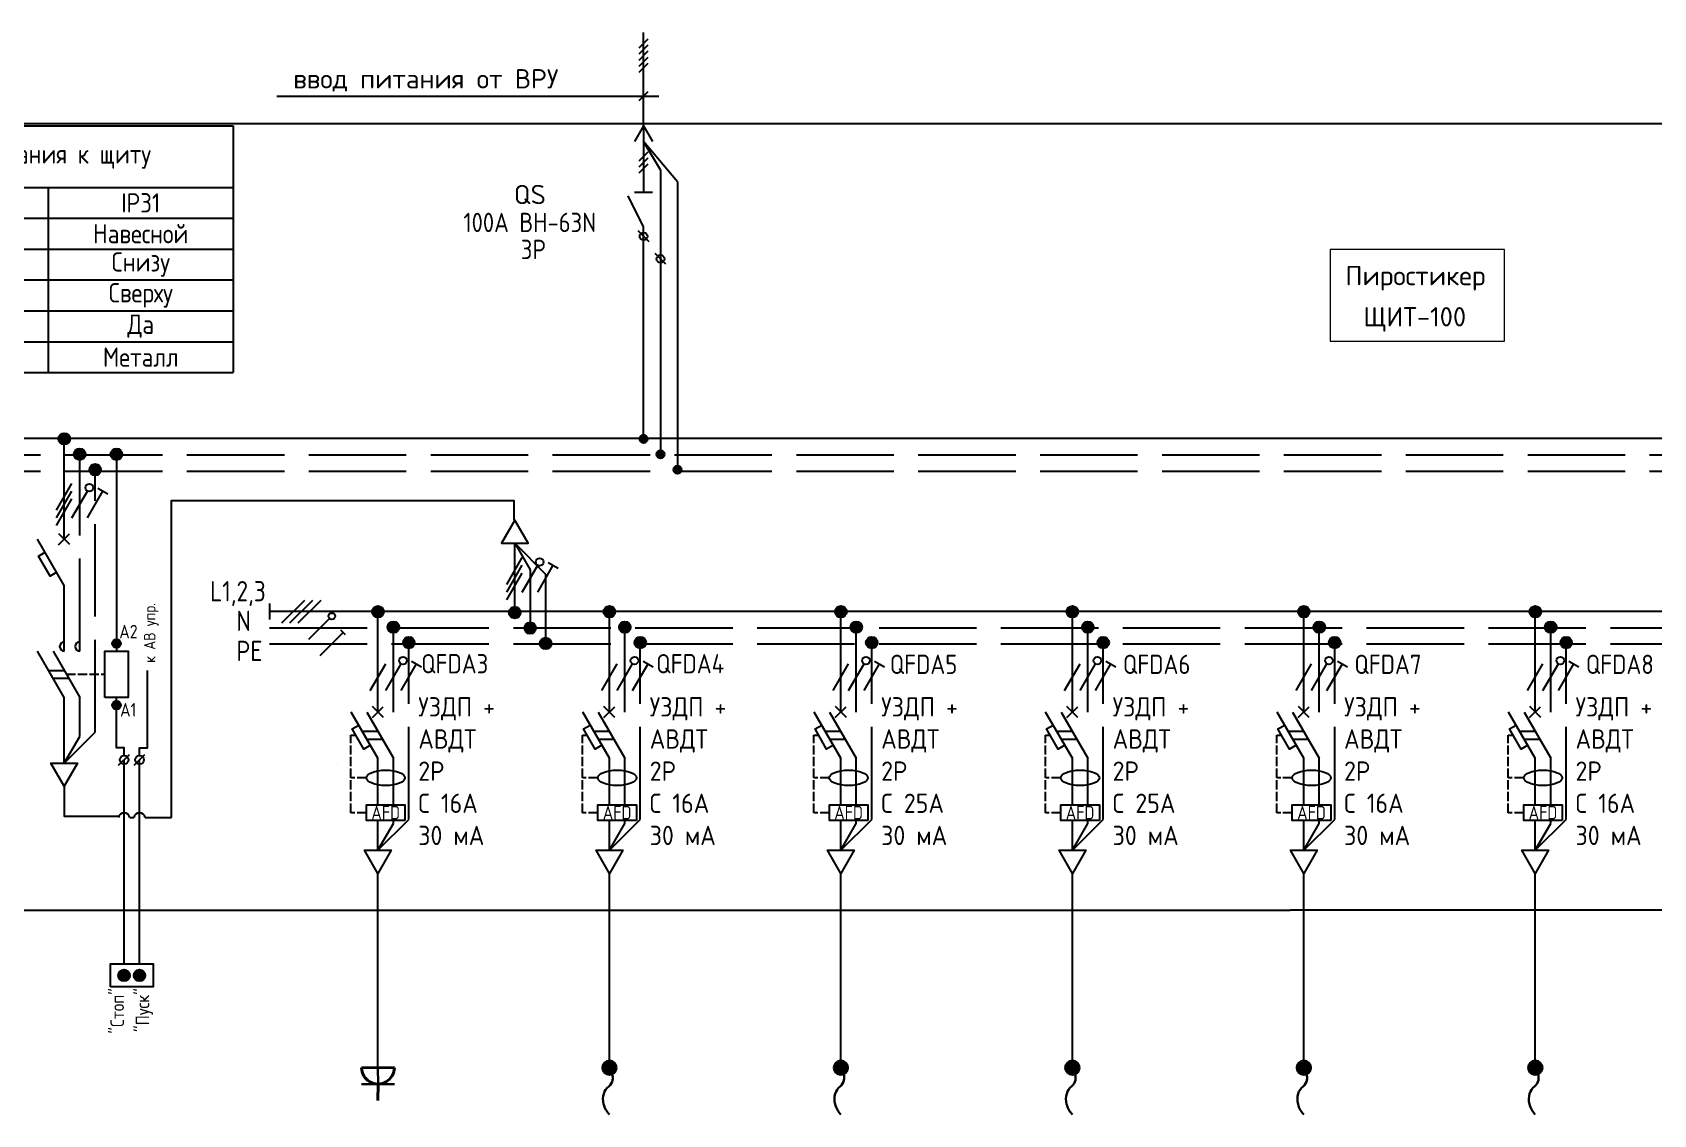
# Model space of a CAD drawing. Header units: millimetres. Extents: x -32 to 417638015, y -35 to 175284279.
# Drawn here: x 284415 to 305427, y 44942 to 58971 of the extents above; entities that cross this region are included whole.
import ezdxf
from ezdxf.enums import TextEntityAlignment as Align

# ---------------------------------------------------------------- set-up
doc = ezdxf.new("R2010")
doc.units = ezdxf.units.MM
doc.linetypes.add('ACAD_ISO02W100', pattern=[15, 12, -3])
doc.linetypes.add('DASHED2', pattern=[0.375, 0.25, -0.125])
for name, color, linetype in [('4_Однолинейная схема', 7, 'Continuous'), ('A-HATCH-WALL', 7, 'Continuous'), ('пояснения', 7, 'Continuous')]:
    doc.layers.add(name, color=color, linetype=linetype)
for name, color, linetype, lineweight in [('A-ANNO-NOTE', 7, 'Continuous', 5), ('ЭОМ_Кабельный вывод', 1, 'Continuous', 35), ('ЭОМ_Розетки быт', 5, 'Continuous', 30)]:
    doc.layers.add(name, color=color, linetype=linetype, lineweight=lineweight)
doc.styles.add('DS23_Isopeur', font='isocpeur.ttf')
doc.styles.add('gost 2.5', font='GOST_Common.ttf', dxfattribs={"width": 0.9, "height": 2.5})
doc.styles.add('GOST Common', font='GOST_Common.ttf', dxfattribs={"width": 0.9, "height": 350})
doc.styles.add('GOST Common ISO', font='GOST_Common.ttf', dxfattribs={"width": 0.9, "height": 2.5})
doc.styles.add('ISOCPEUR', font='isocpeur.ttf', dxfattribs={"width": 0.85, "height": 275})
doc.styles.add('ISOCPEUR_1', font='isocpeur.ttf', dxfattribs={"height": 2.5})

# ---------------------------------------------------------------- blocks, each defined once
blk = doc.blocks.new('TSL_SHM_УГО_Точка - TSL_SHM_УГО_Точка-779818-ЩТ-1_1 _Р_ _')
at = {"layer": 'A-ANNO-NOTE', "lineweight": 30}
h = blk.add_hatch(color=256, dxfattribs=at)
edge = h.paths.add_edge_path()
edge.add_arc((0, 0), 0.5, 0, 360)
blk.add_circle((0, 0), 0.5, dxfattribs=at)
blk = doc.blocks.new('IRGA_ФОГ - ФОГ-30-6069955-ЩТ-1_1 _Р_ _')
at = {"layer": 'A-ANNO-NOTE'}
for p, q in [((22.6, 11.87), (0, 11.87)), ((0, 11.87), (0, 0)), ((22.6, 0), (22.6, 11.87)), ((0, 0), (22.6, 0))]:
    blk.add_line(p, q, dxfattribs=at)
at = {"layer": 'A-ANNO-NOTE', "insert": (1.98, 9.74), "char_height": 2.5, "width": 18.34, "attachment_point": 1, "style": 'ISOCPEUR_1', "bg_fill": 3, "box_fill_scale": 1.25, "bg_fill_color": 256, "bg_fill_true_color": 13158600, "bg_fill_transparency": 0}
blk.add_mtext('Пиростикер', dxfattribs=at)
blk = doc.blocks.new('Конт разъемн')
at = {"color": 0}
blk.add_line((71, 71), (-71, -71), dxfattribs=at)
blk.add_circle((0, 0), 50, dxfattribs=at)
blk = doc.blocks.new('*T1204')
at = {"layer": 'пояснения', "color": 0, "linetype": 'ByBlock', "lineweight": -2, "transparency": 16777216}
for p, q in [((0, 0), (5400, 0)), ((0, 0), (0, -3200)), ((5400, 0), (5400, -3200)), ((0, -800), (5400, -800)), ((3000, -800), (3000, -3200)), ((0, -1200), (5400, -1200)), ((0, -1600), (5400, -1600)), ((0, -2000), (5400, -2000)), ((0, -2400), (5400, -2400)), ((0, -2800), (5400, -2800)), ((0, -3200), (5400, -3200))]:
    blk.add_line(p, q, dxfattribs=at)
at = {"layer": 'пояснения', "color": 0, "transparency": 16777216, "char_height": 250, "style": 'GOST Common ISO'}
for s, insert, width, attachment_point in [('Общие указания к щиту', (2700, -400), 5327.35, 5), ('Степень защиты', (100, -1000), 2800, 4), ('IP31', (4200, -1000), 2327.35, 5), ('Исполнение', (100, -1400), 2800, 4), ('Навесной', (4200, -1400), 2327.35, 5), ('Кабельный ввод', (100, -1800), 2800, 4), ('Снизу', (4200, -1800), 2327.35, 5), ('Кабельный вывод', (100, -2200), 2800, 4), ('Сверху', (4200, -2200), 2327.35, 5), ('Замок на дверь', (100, -2600), 2800, 4), ('Да', (4200, -2600), 2327.35, 5), ('Корпус', (100, -3000), 2800, 4), ('Металл', (4200, -3000), 2327.35, 5)]:
    blk.add_mtext(s, dxfattribs=dict(at, insert=insert, width=width, attachment_point=attachment_point))
blk = doc.blocks.new('*U1095')
at = {"lineweight": -2}
h = blk.add_hatch(color=256, dxfattribs=at)
h.dxf.hatch_style = 1
edge = h.paths.add_edge_path()
edge.add_arc((0, 0), 0.75, 0, 360)
h = blk.add_hatch(color=256, dxfattribs=at)
h.dxf.hatch_style = 1
edge = h.paths.add_edge_path()
edge.add_arc((6.76, -2), 0.75, 0, 360)
at = {"layer": 'A-HATCH-WALL', "lineweight": -2}
h = blk.add_hatch(color=256, dxfattribs=at)
h.dxf.hatch_style = 1
edge = h.paths.add_edge_path()
edge.add_arc((2, -2), 0.75, 0, 360)
h = blk.add_hatch(color=256, dxfattribs=at)
h.dxf.hatch_style = 1
edge = h.paths.add_edge_path()
edge.add_arc((4, -4), 0.75, 0, 360)
at = {"layer": 'A-HATCH-WALL'}
h = blk.add_hatch(color=0, dxfattribs=at)
h.dxf.hatch_style = 1
edge = h.paths.add_edge_path()
edge.add_arc((6.77, -26.52), 0.562, 0, 360)
h = blk.add_hatch(color=0, dxfattribs=at)
h.dxf.hatch_style = 1
edge = h.paths.add_edge_path()
edge.add_arc((6.77, -34.52), 0.562, 0, 360)
at = {"lineweight": -2}
for points in [[(0, -13), (0, 0)], [(-0.73, -13.73), (0.69, -12.31)], [(0.71, -13.71), (-0.71, -12.29)], [(0, -27.52), (0, -19), (-3.46, -13)], [(-0.98, -17.3), (-1.85, -17.8), (-3.35, -15.2), (-2.48, -14.7)], [(0, -42.04), (0, -33.52), (-3.46, -27.52)], [(-1.46, -27.52), (2, -33.52)], [(-2.02, -30.02), (-0.02, -30.02)], [(-1.44, -31.02), (0.56, -31.02)], [(7.04, -42.32), (8.46, -40.91)], [(9.04, -42.32), (10.46, -40.91)], [(35.42, -42.1), (35.42, -42.1)]]:
    blk.add_lwpolyline(points, dxfattribs=at)
at = {"linetype": 'ACAD_ISO02W100', "lineweight": -2}
for points in [[(2, -27.52), (2, -2)], [(0, -42.04), (4, -38.04), (4, -4)], [(0, -42.04), (2, -38.57), (2, -33.52)]]:
    blk.add_lwpolyline(points, dxfattribs=at)
for points in [[(6.76, -2), (6.77, -27.52)], [(9.77, -41.04), (9.77, -40.04), (10.77, -40.04), (10.77, -30.04)], [(7.77, -41.04), (7.77, -40.04), (6.77, -40.04), (6.77, -33.52)]]:
    blk.add_lwpolyline(points)
at = {"color": 1, "lineweight": -2}
for points in [[(-1, -9.23), (1, -5.77)], [(-1, -10.23), (1, -6.77)], [(-1, -11.23), (1, -7.77)], [(1, -10.23), (3, -6.77)], [(3, -10.23), (5, -6.77)], [(4.35, -6.39), (5.65, -7.14)]]:
    blk.add_lwpolyline(points, dxfattribs=at)
at = {"lineweight": -2}
for points in [[(5.27, -33.52), (5.27, -27.52), (8.27, -27.52), (8.27, -33.52)], [(0, -45.04), (-1.73, -42.04), (1.73, -42.04)]]:
    blk.add_lwpolyline(points, close=True, dxfattribs=at)
at = {"color": 1, "linetype": 'ACAD_ISO02W100', "lineweight": -2, "ltscale": 0.1}
blk.add_lwpolyline([(0.27, -30.52), (5.27, -30.52)], dxfattribs=at)
at = {"lineweight": -2}
for centre, radius in [((0, 0), 0.75), ((2, -2), 0.75), ((6.76, -2), 0.75), ((4, -4), 0.75), ((6.77, -26.52), 0.562), ((6.77, -34.52), 0.562), ((7.77, -41.6), 0.562), ((9.77, -41.6), 0.562)]:
    blk.add_circle(centre, radius, dxfattribs=at)
at = {"color": 1, "lineweight": -2}
blk.add_circle((3.25, -6.33), 0.5, dxfattribs=at)
for centre in [(0, -26.92), (2, -26.92)]:
    blk.add_arc(centre, 0.6, 90, 270)
at = {"insert": (11.27, -29.04), "char_height": 1.5, "width": 25.75, "attachment_point": 4, "rotation": 90, "style": 'GOST Common ISO'}
blk.add_mtext('к АВ упр.', dxfattribs=at)
at = {"char_height": 1.75, "width": 5.4908, "attachment_point": 5, "style": 'GOST Common ISO'}
for s, insert in [('А2', (8.32, -24.99)), ('А1', (8.29, -35.13))]:
    blk.add_mtext(s, dxfattribs=dict(at, insert=insert))
at = {"style": 'GOST Common ISO'}
blk.add_attdef('КЛЕММА_1', text='', height=1.75, dxfattribs=at).set_placement((7.21, -42.16), align=Align.TOP_RIGHT)
blk.add_attdef('УПРАВЛЕНИЕ', text='', height=1.75, rotation=90, dxfattribs=at).set_placement((8.76, -43.61), align=Align.MIDDLE_RIGHT)
blk.add_attdef('КЛЕММА_2', text='', height=1.75, dxfattribs=at).set_placement((10.33, -42.16), align=Align.TOP_LEFT)
blk = doc.blocks.new('*U1096')
at = {"lineweight": -2}
h = blk.add_hatch(color=256, dxfattribs=at)
h.dxf.hatch_style = 1
edge = h.paths.add_edge_path()
edge.add_arc((0, 24.52), 0.75, 0, 360)
h = blk.add_hatch(color=256, dxfattribs=at)
h.dxf.hatch_style = 1
edge = h.paths.add_edge_path()
edge.add_arc((2, 22.52), 0.75, 0, 360)
h = blk.add_hatch(color=256, dxfattribs=at)
h.dxf.hatch_style = 1
edge = h.paths.add_edge_path()
edge.add_arc((4, 20.52), 0.75, 0, 360)
blk.add_lwpolyline([(0, 36.52), (-1.73, 33.52), (1.73, 33.52)], close=True, dxfattribs=at)
at = {"color": 1, "lineweight": -2}
for points in [[(-1.03, 28.18), (0.97, 31.65)], [(-1.03, 27.18), (0.97, 30.65)], [(-1.03, 26.18), (0.97, 29.65)], [(0.97, 27.18), (2.97, 30.65)], [(2.97, 27.18), (4.97, 30.65)], [(4.32, 31.02), (5.62, 30.27)]]:
    blk.add_lwpolyline(points, dxfattribs=at)
at = {"lineweight": -2}
blk.add_lwpolyline([(0, 24.52), (0, 33.52)], dxfattribs=at)
at = {"linetype": 'ACAD_ISO02W100', "lineweight": -2}
for points in [[(0, 33.52), (2, 30.05), (2, 22.52)], [(0, 33.52), (4, 29.52), (4, 20.52)]]:
    blk.add_lwpolyline(points, dxfattribs=at)
at = {"color": 1, "lineweight": -2}
blk.add_circle((3.22, 31.08), 0.5, dxfattribs=at)
at = {"lineweight": -2}
for centre in [(0, 24.52), (2, 22.52), (4, 20.52)]:
    blk.add_circle(centre, 0.75, dxfattribs=at)
blk = doc.blocks.new('*U521')
at = {"layer": '4_Однолинейная схема'}
blk.add_line((103000, 0), (0, 0), dxfattribs=at)
at = {"layer": '4_Однолинейная схема', "linetype": 'ACAD_ISO02W100', "ltscale": 100}
for p, q in [((0, -200), (103000, -200)), ((0, -400), (103000, -400))]:
    blk.add_line(p, q, dxfattribs=at)
blk = doc.blocks.new('*U1064')
at = {"lineweight": -2}
h = blk.add_hatch(color=256, dxfattribs=at)
h.dxf.hatch_style = 1
edge = h.paths.add_edge_path()
edge.add_arc((0, 0), 0.75, 0, 360)
at = {"layer": 'A-HATCH-WALL', "lineweight": -2}
h = blk.add_hatch(color=256, dxfattribs=at)
h.dxf.hatch_style = 1
edge = h.paths.add_edge_path()
edge.add_arc((2, -2), 0.75, 0, 360)
h = blk.add_hatch(color=256, dxfattribs=at)
h.dxf.hatch_style = 1
edge = h.paths.add_edge_path()
edge.add_arc((4, -4), 0.75, 0, 360)
at = {"lineweight": -2}
for points in [[(0, -13), (0, 0)], [(-0.73, -13.73), (0.69, -12.31)], [(0.71, -13.71), (-0.71, -12.29)], [(0, -25.05), (0, -19), (-3.46, -13)], [(-0.98, -17.3), (-1.85, -17.8), (-3.35, -15.2), (-2.48, -14.7)], [(-1.46, -13), (2, -19)], [(-2.02, -15.5), (-0.02, -15.5)], [(-1.44, -16.5), (0.56, -16.5)], [(0, -30.92), (0, -27.05)]]:
    blk.add_lwpolyline(points, dxfattribs=at)
at = {"linetype": 'ACAD_ISO02W100', "lineweight": -2}
for points in [[(2, -13), (2, -2)], [(4, -26.92), (4, -4)], [(2, -25.05), (2, -19)], [(0, -30.92), (4, -26.92)], [(0, -30.92), (2, -27.46), (2, -26.97)]]:
    blk.add_lwpolyline(points, dxfattribs=at)
at = {"color": 1, "lineweight": -2}
for points in [[(-1, -10.23), (1, -6.77)], [(1, -10.23), (3, -6.77)], [(3, -10.23), (5, -6.77)], [(4.35, -6.39), (5.65, -7.14)]]:
    blk.add_lwpolyline(points, dxfattribs=at)
at = {"color": 1, "linetype": 'ACAD_ISO02W100', "lineweight": -2, "ltscale": 0.1}
for points in [[(-3.5, -21.53), (-3.5, -21.53), (-3.5, -16), (-2.89, -16)], [(-1.5, -21.53), (-3.5, -21.53)], [(-1.5, -26.05), (-3.5, -26.05), (-3.5, -21.53)]]:
    blk.add_lwpolyline(points, dxfattribs=at)
at = {"lineweight": -2}
blk.add_lwpolyline([(0, -33.92), (-1.73, -30.92), (1.73, -30.92)], close=True, dxfattribs=at)
for centre in [(0, 0), (2, -2), (4, -4)]:
    blk.add_circle(centre, 0.75, dxfattribs=at)
at = {"color": 1, "lineweight": -2}
blk.add_circle((3.25, -6.33), 0.5, dxfattribs=at)
at = {"lineweight": -2}
blk.add_ellipse((1, -21.53), major_axis=(2.5, 0), ratio=0.4, dxfattribs=at)
at = {"style": 'GOST Common ISO', "width": 0.9}
blk.add_attdef('ФАЗА', text='', height=2.5, dxfattribs=at).set_placement((0, 2), align=Align.CENTER)
at = {"lineweight": -2}
blk.add_wipeout([(-1.49, -25.05), (3.5, -25.05), (3.5, -27.05), (-1.49, -27.05)], dxfattribs=at)
blk.add_lwpolyline([(3.5, -27.05), (-1.49, -27.05), (-1.49, -25.05), (3.5, -25.05)], close=True, dxfattribs=at)
at = {"lineweight": -2, "insert": (1, -26.05), "char_height": 1.75, "attachment_point": 5, "style": 'GOST Common ISO'}
blk.add_mtext_dynamic_manual_height_columns('AFD', width=4.9912, gutter_width=12.5, heights=[0], dxfattribs=at)
blk = doc.blocks.new('*U1065')
at = {"lineweight": -2}
h = blk.add_hatch(color=256, dxfattribs=at)
h.dxf.hatch_style = 1
edge = h.paths.add_edge_path()
edge.add_arc((0, 0), 0.75, 0, 360)
at = {"layer": 'A-HATCH-WALL', "lineweight": -2}
h = blk.add_hatch(color=256, dxfattribs=at)
h.dxf.hatch_style = 1
edge = h.paths.add_edge_path()
edge.add_arc((2, -2), 0.75, 0, 360)
h = blk.add_hatch(color=256, dxfattribs=at)
h.dxf.hatch_style = 1
edge = h.paths.add_edge_path()
edge.add_arc((4, -4), 0.75, 0, 360)
at = {"lineweight": -2}
for points in [[(0, -13), (0, 0)], [(-0.73, -13.73), (0.69, -12.31)], [(0.71, -13.71), (-0.71, -12.29)], [(0, -25.05), (0, -19), (-3.46, -13)], [(-0.98, -17.3), (-1.85, -17.8), (-3.35, -15.2), (-2.48, -14.7)], [(-1.46, -13), (2, -19)], [(-2.02, -15.5), (-0.02, -15.5)], [(-1.44, -16.5), (0.56, -16.5)], [(0, -30.92), (0, -27.05)]]:
    blk.add_lwpolyline(points, dxfattribs=at)
at = {"linetype": 'ACAD_ISO02W100', "lineweight": -2}
for points in [[(2, -13), (2, -2)], [(4, -26.92), (4, -4)], [(2, -25.05), (2, -19)], [(0, -30.92), (4, -26.92)], [(0, -30.92), (2, -27.46), (2, -26.97)]]:
    blk.add_lwpolyline(points, dxfattribs=at)
at = {"color": 1, "lineweight": -2}
for points in [[(-1, -10.23), (1, -6.77)], [(1, -10.23), (3, -6.77)], [(3, -10.23), (5, -6.77)], [(4.35, -6.39), (5.65, -7.14)]]:
    blk.add_lwpolyline(points, dxfattribs=at)
at = {"color": 1, "linetype": 'ACAD_ISO02W100', "lineweight": -2, "ltscale": 0.1}
for points in [[(-3.5, -21.53), (-3.5, -21.53), (-3.5, -16), (-2.89, -16)], [(-1.5, -21.53), (-3.5, -21.53)], [(-1.5, -26.05), (-3.5, -26.05), (-3.5, -21.53)]]:
    blk.add_lwpolyline(points, dxfattribs=at)
at = {"lineweight": -2}
blk.add_lwpolyline([(0, -33.92), (-1.73, -30.92), (1.73, -30.92)], close=True, dxfattribs=at)
for centre in [(0, 0), (2, -2), (4, -4)]:
    blk.add_circle(centre, 0.75, dxfattribs=at)
at = {"color": 1, "lineweight": -2}
blk.add_circle((3.25, -6.33), 0.5, dxfattribs=at)
at = {"lineweight": -2}
blk.add_ellipse((1, -21.53), major_axis=(2.5, 0), ratio=0.4, dxfattribs=at)
at = {"style": 'GOST Common ISO', "width": 0.9}
blk.add_attdef('ФАЗА', text='', height=2.5, dxfattribs=at).set_placement((0, 2), align=Align.CENTER)
at = {"lineweight": -2}
blk.add_wipeout([(-1.49, -25.05), (3.5, -25.05), (3.5, -27.05), (-1.49, -27.05)], dxfattribs=at)
blk.add_lwpolyline([(3.5, -27.05), (-1.49, -27.05), (-1.49, -25.05), (3.5, -25.05)], close=True, dxfattribs=at)
at = {"lineweight": -2, "insert": (1, -26.05), "char_height": 1.75, "attachment_point": 5, "style": 'GOST Common ISO'}
blk.add_mtext_dynamic_manual_height_columns('AFD', width=4.9912, gutter_width=12.5, heights=[0], dxfattribs=at)
blk = doc.blocks.new('*U1066')
at = {"lineweight": -2}
h = blk.add_hatch(color=256, dxfattribs=at)
h.dxf.hatch_style = 1
edge = h.paths.add_edge_path()
edge.add_arc((0, 0), 0.75, 0, 360)
at = {"layer": 'A-HATCH-WALL', "lineweight": -2}
h = blk.add_hatch(color=256, dxfattribs=at)
h.dxf.hatch_style = 1
edge = h.paths.add_edge_path()
edge.add_arc((2, -2), 0.75, 0, 360)
h = blk.add_hatch(color=256, dxfattribs=at)
h.dxf.hatch_style = 1
edge = h.paths.add_edge_path()
edge.add_arc((4, -4), 0.75, 0, 360)
at = {"lineweight": -2}
for points in [[(0, -13), (0, 0)], [(-0.73, -13.73), (0.69, -12.31)], [(0.71, -13.71), (-0.71, -12.29)], [(0, -25.05), (0, -19), (-3.46, -13)], [(-0.98, -17.3), (-1.85, -17.8), (-3.35, -15.2), (-2.48, -14.7)], [(-1.46, -13), (2, -19)], [(-2.02, -15.5), (-0.02, -15.5)], [(-1.44, -16.5), (0.56, -16.5)], [(0, -30.92), (0, -27.05)]]:
    blk.add_lwpolyline(points, dxfattribs=at)
at = {"linetype": 'ACAD_ISO02W100', "lineweight": -2}
for points in [[(2, -13), (2, -2)], [(4, -26.92), (4, -4)], [(2, -25.05), (2, -19)], [(0, -30.92), (4, -26.92)], [(0, -30.92), (2, -27.46), (2, -26.97)]]:
    blk.add_lwpolyline(points, dxfattribs=at)
at = {"color": 1, "lineweight": -2}
for points in [[(-1, -10.23), (1, -6.77)], [(1, -10.23), (3, -6.77)], [(3, -10.23), (5, -6.77)], [(4.35, -6.39), (5.65, -7.14)]]:
    blk.add_lwpolyline(points, dxfattribs=at)
at = {"color": 1, "linetype": 'ACAD_ISO02W100', "lineweight": -2, "ltscale": 0.1}
for points in [[(-3.5, -21.53), (-3.5, -21.53), (-3.5, -16), (-2.89, -16)], [(-1.5, -21.53), (-3.5, -21.53)], [(-1.5, -26.05), (-3.5, -26.05), (-3.5, -21.53)]]:
    blk.add_lwpolyline(points, dxfattribs=at)
at = {"lineweight": -2}
blk.add_lwpolyline([(0, -33.92), (-1.73, -30.92), (1.73, -30.92)], close=True, dxfattribs=at)
for centre in [(0, 0), (2, -2), (4, -4)]:
    blk.add_circle(centre, 0.75, dxfattribs=at)
at = {"color": 1, "lineweight": -2}
blk.add_circle((3.25, -6.33), 0.5, dxfattribs=at)
at = {"lineweight": -2}
blk.add_ellipse((1, -21.53), major_axis=(2.5, 0), ratio=0.4, dxfattribs=at)
at = {"style": 'GOST Common ISO', "width": 0.9}
blk.add_attdef('ФАЗА', text='', height=2.5, dxfattribs=at).set_placement((0, 2), align=Align.CENTER)
at = {"lineweight": -2}
blk.add_wipeout([(-1.49, -25.05), (3.5, -25.05), (3.5, -27.05), (-1.49, -27.05)], dxfattribs=at)
blk.add_lwpolyline([(3.5, -27.05), (-1.49, -27.05), (-1.49, -25.05), (3.5, -25.05)], close=True, dxfattribs=at)
at = {"lineweight": -2, "insert": (1, -26.05), "char_height": 1.75, "attachment_point": 5, "style": 'GOST Common ISO'}
blk.add_mtext_dynamic_manual_height_columns('AFD', width=4.9912, gutter_width=12.5, heights=[0], dxfattribs=at)
blk = doc.blocks.new('*U1067')
at = {"lineweight": -2}
h = blk.add_hatch(color=256, dxfattribs=at)
h.dxf.hatch_style = 1
edge = h.paths.add_edge_path()
edge.add_arc((0, 0), 0.75, 0, 360)
at = {"layer": 'A-HATCH-WALL', "lineweight": -2}
h = blk.add_hatch(color=256, dxfattribs=at)
h.dxf.hatch_style = 1
edge = h.paths.add_edge_path()
edge.add_arc((2, -2), 0.75, 0, 360)
h = blk.add_hatch(color=256, dxfattribs=at)
h.dxf.hatch_style = 1
edge = h.paths.add_edge_path()
edge.add_arc((4, -4), 0.75, 0, 360)
at = {"lineweight": -2}
for points in [[(0, -13), (0, 0)], [(-0.73, -13.73), (0.69, -12.31)], [(0.71, -13.71), (-0.71, -12.29)], [(0, -25.05), (0, -19), (-3.46, -13)], [(-0.98, -17.3), (-1.85, -17.8), (-3.35, -15.2), (-2.48, -14.7)], [(-1.46, -13), (2, -19)], [(-2.02, -15.5), (-0.02, -15.5)], [(-1.44, -16.5), (0.56, -16.5)], [(0, -30.92), (0, -27.05)]]:
    blk.add_lwpolyline(points, dxfattribs=at)
at = {"linetype": 'ACAD_ISO02W100', "lineweight": -2}
for points in [[(2, -13), (2, -2)], [(4, -26.92), (4, -4)], [(2, -25.05), (2, -19)], [(0, -30.92), (4, -26.92)], [(0, -30.92), (2, -27.46), (2, -26.97)]]:
    blk.add_lwpolyline(points, dxfattribs=at)
at = {"color": 1, "lineweight": -2}
for points in [[(-1, -10.23), (1, -6.77)], [(1, -10.23), (3, -6.77)], [(3, -10.23), (5, -6.77)], [(4.35, -6.39), (5.65, -7.14)]]:
    blk.add_lwpolyline(points, dxfattribs=at)
at = {"color": 1, "linetype": 'ACAD_ISO02W100', "lineweight": -2, "ltscale": 0.1}
for points in [[(-3.5, -21.53), (-3.5, -21.53), (-3.5, -16), (-2.89, -16)], [(-1.5, -21.53), (-3.5, -21.53)], [(-1.5, -26.05), (-3.5, -26.05), (-3.5, -21.53)]]:
    blk.add_lwpolyline(points, dxfattribs=at)
at = {"lineweight": -2}
blk.add_lwpolyline([(0, -33.92), (-1.73, -30.92), (1.73, -30.92)], close=True, dxfattribs=at)
for centre in [(0, 0), (2, -2), (4, -4)]:
    blk.add_circle(centre, 0.75, dxfattribs=at)
at = {"color": 1, "lineweight": -2}
blk.add_circle((3.25, -6.33), 0.5, dxfattribs=at)
at = {"lineweight": -2}
blk.add_ellipse((1, -21.53), major_axis=(2.5, 0), ratio=0.4, dxfattribs=at)
at = {"style": 'GOST Common ISO', "width": 0.9}
blk.add_attdef('ФАЗА', text='', height=2.5, dxfattribs=at).set_placement((0, 2), align=Align.CENTER)
at = {"lineweight": -2}
blk.add_wipeout([(-1.49, -25.05), (3.5, -25.05), (3.5, -27.05), (-1.49, -27.05)], dxfattribs=at)
blk.add_lwpolyline([(3.5, -27.05), (-1.49, -27.05), (-1.49, -25.05), (3.5, -25.05)], close=True, dxfattribs=at)
at = {"lineweight": -2, "insert": (1, -26.05), "char_height": 1.75, "attachment_point": 5, "style": 'GOST Common ISO'}
blk.add_mtext_dynamic_manual_height_columns('AFD', width=4.9912, gutter_width=12.5, heights=[0], dxfattribs=at)
blk = doc.blocks.new('*U1088')
at = {"lineweight": -2}
h = blk.add_hatch(color=256, dxfattribs=at)
h.dxf.hatch_style = 1
edge = h.paths.add_edge_path()
edge.add_arc((0, 0), 0.75, 0, 360)
at = {"layer": 'A-HATCH-WALL', "lineweight": -2}
h = blk.add_hatch(color=256, dxfattribs=at)
h.dxf.hatch_style = 1
edge = h.paths.add_edge_path()
edge.add_arc((2, -2), 0.75, 0, 360)
h = blk.add_hatch(color=256, dxfattribs=at)
h.dxf.hatch_style = 1
edge = h.paths.add_edge_path()
edge.add_arc((4, -4), 0.75, 0, 360)
at = {"lineweight": -2}
for points in [[(0, -13), (0, 0)], [(-0.73, -13.73), (0.69, -12.31)], [(0.71, -13.71), (-0.71, -12.29)], [(0, -25.05), (0, -19), (-3.46, -13)], [(-0.98, -17.3), (-1.85, -17.8), (-3.35, -15.2), (-2.48, -14.7)], [(-1.46, -13), (2, -19)], [(-2.02, -15.5), (-0.02, -15.5)], [(-1.44, -16.5), (0.56, -16.5)], [(0, -30.92), (0, -27.05)]]:
    blk.add_lwpolyline(points, dxfattribs=at)
at = {"linetype": 'ACAD_ISO02W100', "lineweight": -2}
for points in [[(2, -13), (2, -2)], [(4, -26.92), (4, -4)], [(2, -25.05), (2, -19)], [(0, -30.92), (4, -26.92)], [(0, -30.92), (2, -27.46), (2, -26.97)]]:
    blk.add_lwpolyline(points, dxfattribs=at)
at = {"color": 1, "lineweight": -2}
for points in [[(-1, -10.23), (1, -6.77)], [(1, -10.23), (3, -6.77)], [(3, -10.23), (5, -6.77)], [(4.35, -6.39), (5.65, -7.14)]]:
    blk.add_lwpolyline(points, dxfattribs=at)
at = {"color": 1, "linetype": 'ACAD_ISO02W100', "lineweight": -2, "ltscale": 0.1}
for points in [[(-3.5, -21.53), (-3.5, -21.53), (-3.5, -16), (-2.89, -16)], [(-1.5, -21.53), (-3.5, -21.53)], [(-1.5, -26.05), (-3.5, -26.05), (-3.5, -21.53)]]:
    blk.add_lwpolyline(points, dxfattribs=at)
at = {"lineweight": -2}
blk.add_lwpolyline([(0, -33.92), (-1.73, -30.92), (1.73, -30.92)], close=True, dxfattribs=at)
for centre in [(0, 0), (2, -2), (4, -4)]:
    blk.add_circle(centre, 0.75, dxfattribs=at)
at = {"color": 1, "lineweight": -2}
blk.add_circle((3.25, -6.33), 0.5, dxfattribs=at)
at = {"lineweight": -2}
blk.add_ellipse((1, -21.53), major_axis=(2.5, 0), ratio=0.4, dxfattribs=at)
at = {"style": 'GOST Common ISO', "width": 0.9}
blk.add_attdef('ФАЗА', text='', height=2.5, dxfattribs=at).set_placement((0, 2), align=Align.CENTER)
at = {"lineweight": -2}
blk.add_wipeout([(-1.49, -25.05), (3.5, -25.05), (3.5, -27.05), (-1.49, -27.05)], dxfattribs=at)
blk.add_lwpolyline([(3.5, -27.05), (-1.49, -27.05), (-1.49, -25.05), (3.5, -25.05)], close=True, dxfattribs=at)
at = {"lineweight": -2, "insert": (1, -26.05), "char_height": 1.75, "attachment_point": 5, "style": 'GOST Common ISO'}
blk.add_mtext_dynamic_manual_height_columns('AFD', width=4.9912, gutter_width=12.5, heights=[0], dxfattribs=at)
blk = doc.blocks.new('*U1089')
at = {"lineweight": -2}
h = blk.add_hatch(color=256, dxfattribs=at)
h.dxf.hatch_style = 1
edge = h.paths.add_edge_path()
edge.add_arc((0, 0), 0.75, 0, 360)
at = {"layer": 'A-HATCH-WALL', "lineweight": -2}
h = blk.add_hatch(color=256, dxfattribs=at)
h.dxf.hatch_style = 1
edge = h.paths.add_edge_path()
edge.add_arc((2, -2), 0.75, 0, 360)
h = blk.add_hatch(color=256, dxfattribs=at)
h.dxf.hatch_style = 1
edge = h.paths.add_edge_path()
edge.add_arc((4, -4), 0.75, 0, 360)
at = {"lineweight": -2}
for points in [[(0, -13), (0, 0)], [(-0.73, -13.73), (0.69, -12.31)], [(0.71, -13.71), (-0.71, -12.29)], [(0, -25.05), (0, -19), (-3.46, -13)], [(-0.98, -17.3), (-1.85, -17.8), (-3.35, -15.2), (-2.48, -14.7)], [(-1.46, -13), (2, -19)], [(-2.02, -15.5), (-0.02, -15.5)], [(-1.44, -16.5), (0.56, -16.5)], [(0, -30.92), (0, -27.05)]]:
    blk.add_lwpolyline(points, dxfattribs=at)
at = {"linetype": 'ACAD_ISO02W100', "lineweight": -2}
for points in [[(2, -13), (2, -2)], [(4, -26.92), (4, -4)], [(2, -25.05), (2, -19)], [(0, -30.92), (4, -26.92)], [(0, -30.92), (2, -27.46), (2, -26.97)]]:
    blk.add_lwpolyline(points, dxfattribs=at)
at = {"color": 1, "lineweight": -2}
for points in [[(-1, -10.23), (1, -6.77)], [(1, -10.23), (3, -6.77)], [(3, -10.23), (5, -6.77)], [(4.35, -6.39), (5.65, -7.14)]]:
    blk.add_lwpolyline(points, dxfattribs=at)
at = {"color": 1, "linetype": 'ACAD_ISO02W100', "lineweight": -2, "ltscale": 0.1}
for points in [[(-3.5, -21.53), (-3.5, -21.53), (-3.5, -16), (-2.89, -16)], [(-1.5, -21.53), (-3.5, -21.53)], [(-1.5, -26.05), (-3.5, -26.05), (-3.5, -21.53)]]:
    blk.add_lwpolyline(points, dxfattribs=at)
at = {"lineweight": -2}
blk.add_lwpolyline([(0, -33.92), (-1.73, -30.92), (1.73, -30.92)], close=True, dxfattribs=at)
for centre in [(0, 0), (2, -2), (4, -4)]:
    blk.add_circle(centre, 0.75, dxfattribs=at)
at = {"color": 1, "lineweight": -2}
blk.add_circle((3.25, -6.33), 0.5, dxfattribs=at)
at = {"lineweight": -2}
blk.add_ellipse((1, -21.53), major_axis=(2.5, 0), ratio=0.4, dxfattribs=at)
at = {"style": 'GOST Common ISO', "width": 0.9}
blk.add_attdef('ФАЗА', text='', height=2.5, dxfattribs=at).set_placement((0, 2), align=Align.CENTER)
at = {"lineweight": -2}
blk.add_wipeout([(-1.49, -25.05), (3.5, -25.05), (3.5, -27.05), (-1.49, -27.05)], dxfattribs=at)
blk.add_lwpolyline([(3.5, -27.05), (-1.49, -27.05), (-1.49, -25.05), (3.5, -25.05)], close=True, dxfattribs=at)
at = {"lineweight": -2, "insert": (1, -26.05), "char_height": 1.75, "attachment_point": 5, "style": 'GOST Common ISO'}
blk.add_mtext_dynamic_manual_height_columns('AFD', width=4.9912, gutter_width=12.5, heights=[0], dxfattribs=at)
blk = doc.blocks.new('*U522')
at = {"layer": '4_Однолинейная схема'}
for p, q in [((0, 100), (0, -100)), ((34000, 0), (0, 0))]:
    blk.add_line(p, q, dxfattribs=at)
at = {"layer": '4_Однолинейная схема', "color": 1}
for p, q in [((151, -141), (434, 141)), ((251, -141), (534, 141)), ((351, -141), (634, 141)), ((484, -341), (738, -87)), ((623, -541), (906, -259))]:
    blk.add_line(p, q, dxfattribs=at)
at = {"layer": '4_Однолинейная схема', "linetype": 'ACAD_ISO02W100', "ltscale": 100}
for p, q in [((0, -200), (34000, -200)), ((0, -400), (34000, -400))]:
    blk.add_line(p, q, dxfattribs=at)
at = {"layer": '4_Однолинейная схема', "color": 1}
blk.add_lwpolyline([(934, -286), (878, -231)], dxfattribs=at)
blk.add_circle((767, -59), 40.4, dxfattribs=at)
at = {"layer": '4_Однолинейная схема', "style": 'gost 2.5', "width": 0.875}
for s, p in [('L1,2,3', (-733, 125)), ('N', (-409, -241)), ('PE', (-409, -611))]:
    blk.add_text(s, height=250, dxfattribs=at).set_placement(p)
blk = doc.blocks.new('*U74')
at = {"color": 0, "lineweight": 40}
for p, q in [((18, 249), (-18, -249)), ((249, -18), (499, -37))]:
    blk.add_line(p, q, dxfattribs=at)
at = {"color": 0}
for p, q in [((0, 0), (249, -18)), ((268, 231), (231, -268))]:
    blk.add_line(p, q, dxfattribs=at)
at = {"color": 0, "lineweight": 40}
blk.add_arc((0, 0), 250, 265.799, 85.799, dxfattribs=at)
at = {"color": 7, "style": 'GOST Common', "width": 0.9}
for tag, p in [('КОЛВО', (36, 425)), ('ВЫСОТА', (294, -391))]:
    blk.add_attdef(tag, p, '', height=350, dxfattribs=at)
at = {"color": 7, "linetype": 'ByBlock', "style": 'GOST Common', "width": 0.9}
blk.add_attdef('ГРУППА', text='', height=350, dxfattribs=at).set_placement((-568, 0), align=Align.RIGHT)
blk = doc.blocks.new('*U1059')
at = {"linetype": 'ByBlock', "lineweight": -2}
blk.add_lwpolyline([(0, -1), (0, 443.7)], dxfattribs=at)
at = {"layer": 'ЭОМ_Розетки быт', "color": 0, "xscale": 0.15, "yscale": 0.15, "zscale": 0.15, "rotation": 274.1958433846598}
blk.add_blockref('*U74', (0, -1), dxfattribs=at)
at = {"style": 'GOST Common ISO'}
for tag, p in [('ТРАССА', (-0.3, 0)), ('1_СТРОКА', (4.4, 0)), ('2_СТРОКА', (9.2, 0)), ('3_СТРОКА', (13.9, 0)), ('4_СТРОКА', (18.4, -0.2))]:
    blk.add_attdef(tag, p, '', height=2.5, rotation=90, dxfattribs=at)
blk = doc.blocks.new('*U75')
at = {"lineweight": -2}
h = blk.add_hatch(color=0, dxfattribs=at)
h.dxf.hatch_style = 1
edge = h.paths.add_edge_path()
edge.add_arc((0, 0), 65, 0, 360)
at = {"color": 0, "lineweight": -2}
blk.add_lwpolyline([(0, 0, -0.089362), (26, -58, -0.105459), (28, -113, -0.18734), (-7, -172, 0.159257), (-52, -238, 0.13816), (-53, -334, 0.121425), (0, -430)], format="xyb", dxfattribs=at)
blk.add_circle((0, 0), 65, dxfattribs=at)
at = {"color": 7, "style": 'GOST Common', "width": 0.9}
blk.add_attdef('ОБОРУДОВАНИЕ', (-96, -331), '', height=250, dxfattribs=at)
blk = doc.blocks.new('*U1060')
at = {"linetype": 'ByBlock', "lineweight": -2}
blk.add_lwpolyline([(0, -1.02), (0, 25.68)], dxfattribs=at)
at = {"layer": 'ЭОМ_Кабельный вывод', "lineweight": 30, "xscale": 0.015, "yscale": 0.015, "zscale": 0.015}
blk.add_blockref('*U75', (0, -1.02), dxfattribs=at)
at = {"style": 'GOST Common ISO'}
for tag, p in [('1_СТРОКА', (4.43, -0.04)), ('2_СТРОКА', (9.18, -0.04)), ('3_СТРОКА', (13.93, -0.04)), ('4_СТРОКА', (18.38, -0.25)), ('ТРАССА', (-0.32, -0.04))]:
    blk.add_attdef(tag, p, '', height=2.5, rotation=90, dxfattribs=at)
blk = doc.blocks.new('*U1045')
at = {"linetype": 'ByBlock', "lineweight": -2}
blk.add_lwpolyline([(0, -1.02), (0, 25.68)], dxfattribs=at)
at = {"layer": 'ЭОМ_Кабельный вывод', "lineweight": 30, "xscale": 0.015, "yscale": 0.015, "zscale": 0.015}
blk.add_blockref('*U75', (0, -1.02), dxfattribs=at)
at = {"style": 'GOST Common ISO'}
for tag, p in [('1_СТРОКА', (4.43, -0.04)), ('2_СТРОКА', (9.18, -0.04)), ('3_СТРОКА', (13.93, -0.04)), ('4_СТРОКА', (18.38, -0.25)), ('ТРАССА', (-0.32, -0.04))]:
    blk.add_attdef(tag, p, '', height=2.5, rotation=90, dxfattribs=at)
blk = doc.blocks.new('*U1046')
at = {"linetype": 'ByBlock', "lineweight": -2}
blk.add_lwpolyline([(0, -1.02), (0, 25.68)], dxfattribs=at)
at = {"layer": 'ЭОМ_Кабельный вывод', "lineweight": 30, "xscale": 0.015, "yscale": 0.015, "zscale": 0.015}
blk.add_blockref('*U75', (0, -1.02), dxfattribs=at)
at = {"style": 'GOST Common ISO'}
for tag, p in [('1_СТРОКА', (4.43, -0.04)), ('2_СТРОКА', (9.18, -0.04)), ('3_СТРОКА', (13.93, -0.04)), ('4_СТРОКА', (18.38, -0.25)), ('ТРАССА', (-0.32, -0.04))]:
    blk.add_attdef(tag, p, '', height=2.5, rotation=90, dxfattribs=at)
blk = doc.blocks.new('*U1047')
at = {"linetype": 'ByBlock', "lineweight": -2}
blk.add_lwpolyline([(0, -1.02), (0, 25.68)], dxfattribs=at)
at = {"layer": 'ЭОМ_Кабельный вывод', "lineweight": 30, "xscale": 0.015, "yscale": 0.015, "zscale": 0.015}
blk.add_blockref('*U75', (0, -1.02), dxfattribs=at)
at = {"style": 'GOST Common ISO'}
for tag, p in [('1_СТРОКА', (4.43, -0.04)), ('2_СТРОКА', (9.18, -0.04)), ('3_СТРОКА', (13.93, -0.04)), ('4_СТРОКА', (18.38, -0.25)), ('ТРАССА', (-0.32, -0.04))]:
    blk.add_attdef(tag, p, '', height=2.5, rotation=90, dxfattribs=at)
blk = doc.blocks.new('*U1048')
at = {"linetype": 'ByBlock', "lineweight": -2}
blk.add_lwpolyline([(0, -1.02), (0, 25.68)], dxfattribs=at)
at = {"layer": 'ЭОМ_Кабельный вывод', "lineweight": 30, "xscale": 0.015, "yscale": 0.015, "zscale": 0.015}
blk.add_blockref('*U75', (0, -1.02), dxfattribs=at)
at = {"style": 'GOST Common ISO'}
for tag, p in [('1_СТРОКА', (4.43, -0.04)), ('2_СТРОКА', (9.18, -0.04)), ('3_СТРОКА', (13.93, -0.04)), ('4_СТРОКА', (18.38, -0.25)), ('ТРАССА', (-0.32, -0.04))]:
    blk.add_attdef(tag, p, '', height=2.5, rotation=90, dxfattribs=at)

msp = doc.modelspace()

# ---------------------------------------------------------------- hatches: boundary and pattern name
at = {"lineweight": -2}
h = msp.add_hatch(color=1, dxfattribs=at)
h.dxf.hatch_style = 1
h.paths.add_polyline_path([(285603, 46671, 1), (285603, 46821, 1)])
h = msp.add_hatch(color=82, dxfattribs=at)
h.dxf.hatch_style = 1
h.paths.add_polyline_path([(285803, 46671, 1), (285803, 46821, 1)])

# ---------------------------------------------------------------- linework, layer by layer
at = {"color": 7}
for p, q in [((292278, 58771), (292394, 58889)), ((292336, 57762), (292336, 58971)), ((292278, 58692), (292395, 58810)), ((292278, 58613), (292395, 58731)), ((292278, 58534), (292395, 58652)), ((292278, 58455), (292395, 58573)), ((292278, 58088), (292395, 58206)), ((287584, 58147), (292535, 58147)), ((292336, 57762), (292218, 57558)), ((292336, 57762), (292454, 57558)), ((292336, 57762), (292336, 56902)), ((292278, 57307), (292394, 57425)), ((292776, 57033), (292336, 57558)), ((292556, 57190), (292336, 57558)), ((292278, 57228), (292395, 57345)), ((292278, 57149), (292395, 57266)), ((292556, 57190), (292556, 53502)), ((292776, 57033), (292776, 53302)), ((292336, 56453), (292136, 56853)), ((292218, 56902), (292454, 56902)), ((292336, 53702), (292336, 56453))]:
    msp.add_line(p, q, dxfattribs=at)
at = {"linetype": 'DASHED2'}
msp.add_lwpolyline([(278691, 47585), (278691, 57789), (392128, 57789), (392125, 47610)], close=True, dxfattribs=at)
at = {"lineweight": -2}
for points in [[(286218, 48793), (286218, 52905), (290654, 52905), (290654, 52650)], [(284828, 49199), (284828, 48809), (285530, 48809)], [(285677, 48795), (285730, 48795)], [(285877, 48795), (286218, 48793)]]:
    msp.add_lwpolyline(points, dxfattribs=at)
for points in [[(285603, 46896), (285603, 49541)], [(285803, 46896), (285803, 49541)]]:
    msp.add_lwpolyline(points)
msp.add_lwpolyline([(285428, 46596), (285428, 46896), (285978, 46896), (285978, 46596)], close=True, dxfattribs=at)
at = {"lineweight": 25}
for centre in [(285603, 46746), (285803, 46746)]:
    msp.add_circle(centre, 75, dxfattribs=at)
at = {"lineweight": -2}
for centre in [(285603, 48779), (285803, 48779)]:
    msp.add_arc(centre, 75.1, 12.282, 167.718, dxfattribs=at)

# ---------------------------------------------------------------- block references
msp.add_blockref('*T1204', (281619, 57762))
at = {"rotation": 270}
for p in [(292336, 56327), (292556, 56036)]:
    msp.add_blockref('Конт разъемн', p, dxfattribs=at)
at = {"xscale": 100, "yscale": 100, "zscale": 100}
for name, p in [('*U1095', (284828, 53702)), ('*U1096', (290667, 48998))]:
    msp.add_blockref(name, p, dxfattribs=at)
at = {"layer": '4_Однолинейная схема', "color": 0, "xscale": 1.05321876077635, "yscale": 1.05321876077635, "zscale": 1.05321876077635}
msp.add_blockref('*U521', (280098, 53705), dxfattribs=at)
at = {"layer": 'A-ANNO-NOTE', "xscale": 100, "yscale": 100, "zscale": 100}
for p in [(292336, 53702), (292556, 53502), (292776, 53302)]:
    msp.add_blockref('TSL_SHM_УГО_Точка - TSL_SHM_УГО_Точка-779818-ЩТ-1_1 _Р_ _', p, dxfattribs=at)

# ---------------------------------------------------------------- texts
at = {"style": 'ISOCPEUR'}
for s, p in [('ввод питания от ВРУ', (289515, 58245)), ('QS', (290862, 56745))]:
    msp.add_text(s, height=250, dxfattribs=at).set_placement(p, align=Align.CENTER)
at = {"char_height": 250}
for s, insert, width, attachment_point, style in [('\\pxsm0.8;100А ВН-63N ', (290862, 56633), 2543.68, 2, 'ISOCPEUR'), ('\\pxsm0.8;3Р ', (290908, 56283), 2543.68, 2, 'ISOCPEUR'), ('QFDA3', (289453, 50912), 849.79, 1, 'GOST Common'), ('QFDA5', (295527, 50904), 849.79, 1, 'GOST Common'), ('QFDA6', (298549, 50904), 849.79, 1, 'GOST Common'), ('QFDA7', (301549, 50904), 849.79, 1, 'GOST Common'), ('QFDA8', (304549, 50904), 849.79, 1, 'GOST Common')]:
    msp.add_mtext(s, dxfattribs=dict(at, insert=insert, width=width, attachment_point=attachment_point, style=style))
at = {"color": 1, "insert": (285427, 46581), "char_height": 175, "width": 503.44, "attachment_point": 3, "rotation": 90, "style": 'GOST Common ISO'}
msp.add_mtext('\\pxt2;"Стоп"', dxfattribs=at)
at = {"color": 82, "insert": (285977, 46581), "char_height": 175, "width": 503.44, "attachment_point": 9, "rotation": 90, "style": 'GOST Common ISO'}
msp.add_mtext('\\pxt2;"Пуск"', dxfattribs=at)

# ---------------------------------------------------------------- next in the draw order: block references
at = {"xscale": 100, "yscale": 100, "zscale": 100}
for name, p in [('*U1064', (288894, 51461)), ('*U1065', (291894, 51461)), ('*U1066', (294894, 51461)), ('*U1067', (297894, 51461)), ('*U1088', (300894, 51461)), ('*U1089', (303894, 51461))]:
    msp.add_blockref(name, p, dxfattribs=at)
at = {"layer": 'A-ANNO-NOTE', "xscale": 100, "yscale": 100, "zscale": 100}
msp.add_blockref('IRGA_ФОГ - ФОГ-30-6069955-ЩТ-1_1 _Р_ _', (301235, 54969), dxfattribs=at)

# ---------------------------------------------------------------- next in the draw order: block references
at = {"color": 1}
for name, p, xscale, yscale, zscale in [('*U1059', (288894, 45556), 5.664893170372438, 5.664893170372438, 5.664893170372438), ('*U1060', (291894, 45646), 94.35192883556066, 94.35192883556066, 94.35192883556066), ('*U1045', (294894, 45646), 94.35192883556066, 94.35192883556066, 94.35192883556066), ('*U1046', (297894, 45646), 94.35192883556066, 94.35192883556066, 94.35192883556066), ('*U1047', (300894, 45646), 94.35192883556066, 94.35192883556066, 94.35192883556066), ('*U1048', (303894, 45646), 94.35192883556066, 94.35192883556066, 94.35192883556066)]:
    msp.add_blockref(name, p, dxfattribs=dict(at, xscale=xscale, yscale=yscale, zscale=zscale))
at = {"layer": '4_Однолинейная схема', "color": 0, "xscale": 1.05321876077635, "yscale": 1.05321876077635, "zscale": 1.05321876077635}
msp.add_blockref('*U522', (287489, 51464), dxfattribs=at)

# ---------------------------------------------------------------- next in the draw order: texts
at = {"char_height": 250, "attachment_point": 1}
for s, insert, width, style in [('ЩИТ-100', (301666, 55410), 761.6, 'ISOCPEUR_1'), ('QFDA4', (292500, 50912), 849.79, 'GOST Common'), ('{\\W0.9;УЗДП + АВДТ\\P2Р\\PС 16А\\P30 мА}', (289416, 50353), 1244.38, 'DS23_Isopeur'), ('{\\W0.9;УЗДП + АВДТ\\P2Р\\PС 16А\\P30 мА}', (292416, 50353), 1244.38, 'DS23_Isopeur'), ('{\\W0.9;УЗДП + АВДТ\\P2Р\\PС 25А\\P30 мА}', (295416, 50353), 1244.38, 'DS23_Isopeur'), ('{\\W0.9;УЗДП + АВДТ\\P2Р\\PС 25А\\P30 мА}', (298416, 50353), 1244.38, 'DS23_Isopeur'), ('{\\W0.9;УЗДП + АВДТ\\P2Р\\PС 16А\\P30 мА}', (301416, 50353), 1244.38, 'DS23_Isopeur'), ('{\\W0.9;УЗДП + АВДТ\\P2Р\\PС 16А\\P30 мА}', (304416, 50353), 1244.38, 'DS23_Isopeur')]:
    msp.add_mtext(s, dxfattribs=dict(at, insert=insert, width=width, style=style))

doc.saveas('drawing.dxf')
